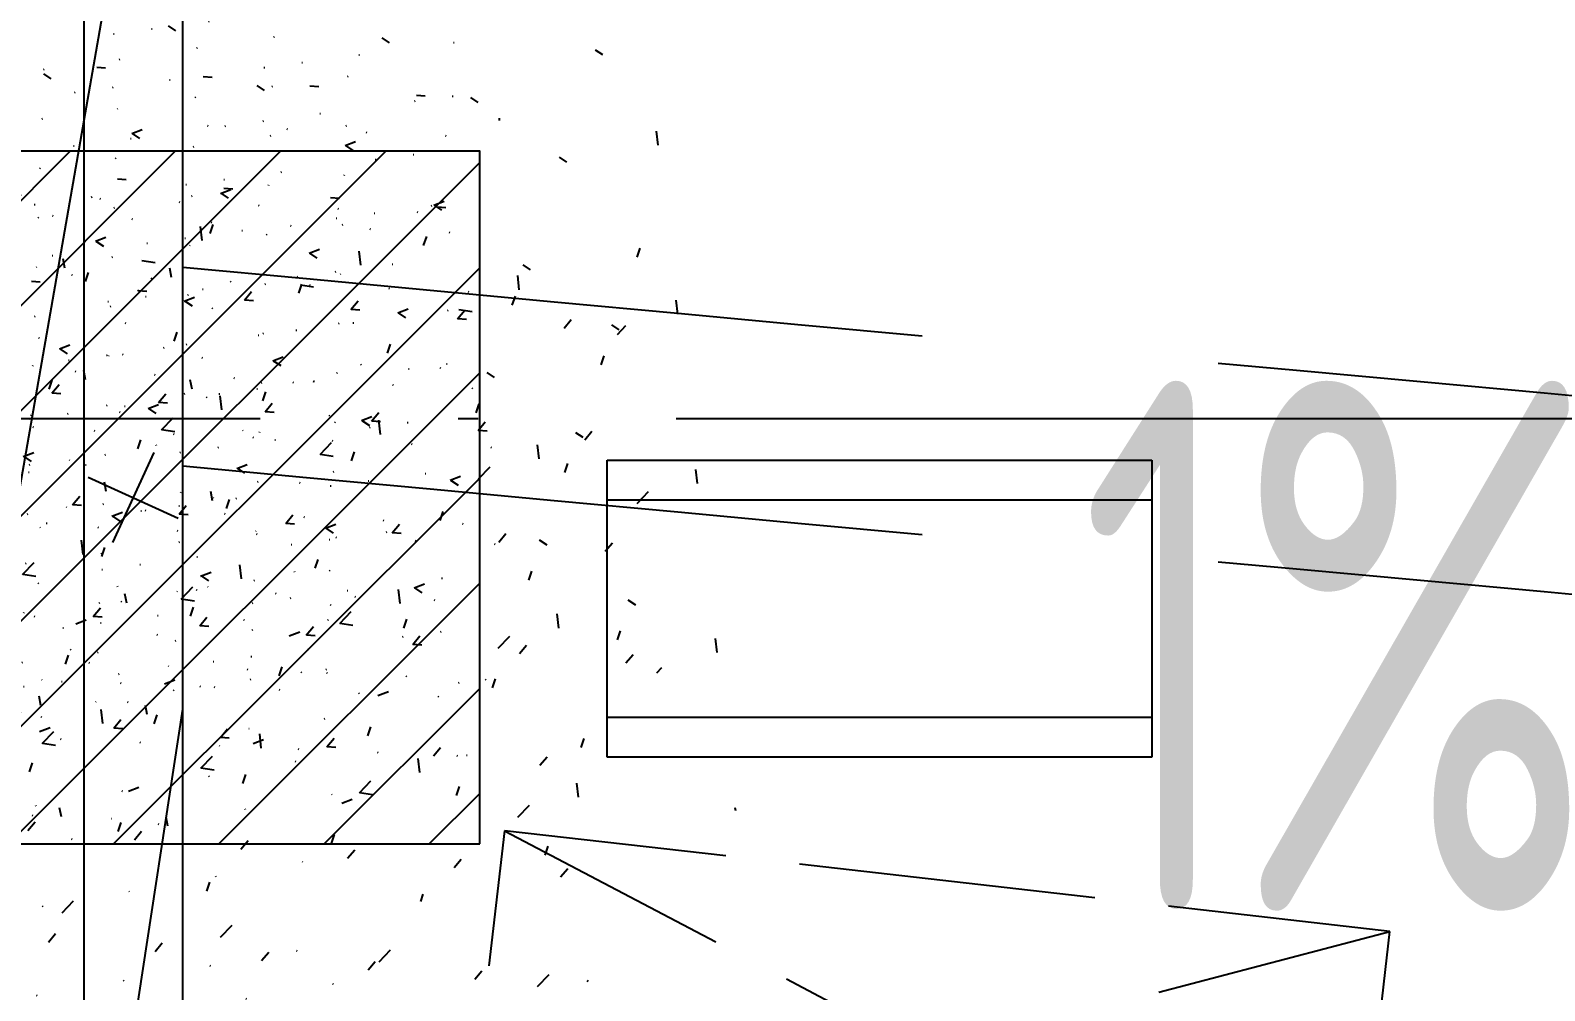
# Model space of a CAD drawing. Header units: inches. Extents: x 0 to 1813292486, y 0 to 3473589894.
# Drawn here: x 600548632 to 600550161, y 3473203440 to 3473204410 of the extents above; entities that cross this region are included whole.
import ezdxf
from ezdxf.xclip import XClip

# ---------------------------------------------------------------- set-up
doc = ezdxf.new("R2010")
doc.units = ezdxf.units.IN
doc.header["$LTSCALE"] = 1000
doc.header["$MEASUREMENT"] = 0
doc.header["$XCLIPFRAME"] = 2
doc.linetypes.add('AX-MALL-GIRD-200$0$DOTE', pattern=[2.4200000000000004, 2, -0.2, 0.02, -0.2])
doc.linetypes.add('AX-MALL-WALL-P02-QT$0$DASH', pattern=[0.35, 0.25, -0.1])
for name, color, linetype in [('A-Anno-Note', 241, 'Continuous'), ('AX-MALL-DIM-P02$0$A-Anno-Note', 241, 'Continuous'), ('AX-MALL-DIM-P02$0$A-Detl-Thin', 131, 'Continuous'), ('AX-MALL-GIRD-200$0$A-Grid', 222, 'AX-MALL-GIRD-200$0$DOTE'), ('AX-MALL-P02-200$0$A-Anno-Note', 241, 'Continuous'), ('AX-MALL-WALL-P02$0$A-Anno-Note', 241, 'Continuous'), ('AX-MALL-WALL-P02-QT$0$A-Detl-Patt', 8, 'Continuous'), ('AX-MALL-WALL-P02-QT$0$A-Detl-Thin', 131, 'Continuous'), ('AX-MALL-WALL-P02-QT$0$A-Fixt', 81, 'Continuous'), ('AX-MALL-WALL-P02-QT$0$A-Wall', 2, 'Continuous'), ('AX-MALL-WALL-P02-QT$0$A-Wall-Patt', 13, 'Continuous'), ('AX-MALL-WALL-P02-QT$0$A-Wind', 4, 'Continuous'), ('AX-MALL-ZTKD-P02$0$A-Anno-Note', 241, 'Continuous'), ('SX-MALL-WALL-L-1F~2F$0$S-COLU', 30, 'Continuous'), ('SX-MALL-WALL-L-1F~2F$0$S-PATT-WALL', 83, 'Continuous'), ('SX-MALL-WALL-L-1F~2F$0$单形心', 4, 'Continuous')]:
    doc.layers.add(name, color=color, linetype=linetype)
doc.styles.add('AX-MALL-DIM-P02$0$_TCH_DIM', font='gbenor.shx')

# ---------------------------------------------------------------- blocks, each defined once
blk = doc.blocks.new('AX-MALL-GIRD-200')
at = {"layer": 'AX-MALL-GIRD-200$0$A-Grid'}
for p, q in [((600385888.4862964, 3473168630.679744), (600347158.9473472, 3473064666.952662)), ((600215588.64225, 3473125707.549852), (600573484.6463486, 3472992380.78657))]:
    blk.add_line(p, q, dxfattribs=at)
blk = doc.blocks.new('AX-MALL-WALL-P02-QT$0$JB-AC(O)-Hide')
for p, q in [((-225, 174.9999999999709), (-450, 174.9999999999709)), ((-450, 174.9999999999709), (-450, 37.4999999999709)), ((-450, 174.9999999999709), (-225, 87.4999999999709)), ((150, 174.9999999999709), (-150, 174.9999999999709)), ((450, 174.9999999999709), (225.0000000000582, 174.9999999999709)), ((225.0000000000582, 87.5), (450, 174.9999999999709)), ((450, 37.4999999999709), (450, 174.9999999999709)), ((-150, 58.33333333331393), (0, -2.91038304567337e-11)), ((0, -2.91038304567337e-11), (150, 58.33333333331393)), ((-150, -58.33333333337214), (0, 0)), ((0, 0), (150, -58.33333333337214)), ((-450, -37.5000000000291), (-450, -175.0000000000291)), ((450, -175.0000000000291), (450, -37.5000000000291)), ((-450, -175.0000000000291), (-225, -87.5000000000291)), ((225.0000000000582, -87.50000000005821), (450, -175.0000000000291)), ((-450, -175.0000000000291), (-225, -175.0000000000291)), ((-150, -175.0000000000291), (150, -175.0000000000291)), ((225.0000000000582, -175.0000000000291), (450, -175.0000000000291))]:
    blk.add_line(p, q)
blk = doc.blocks.new('AX-MALL-WALL-P02-QT$0$tj')
at = {"layer": 'AX-MALL-WALL-P02-QT$0$A-Detl-Patt'}
h = blk.add_hatch(dxfattribs=at)
h.set_pattern_fill('STEEL', color=256, scale=100.0000000000001, angle=50.43183869082386)
h.set_pattern_definition([(75.00000000004839, (-14278.19445574284, 156289.8254051208), (-153.3407249234246, 41.08752340989569), []), (75.00000000004839, (-14317.88195610046, 156358.5661673546), (-153.3407249234246, 41.08752340989569), [])])
edge = h.paths.add_edge_path()
edge.add_line((88101.273016572, 47666.64152574539), (87883.93542659283, 47459.84604215622))
edge.add_line((87883.93542659283, 47459.84604215622), (91571.54751467705, 43584.64122533798))
edge.add_arc((262949.389629302, 558937.705083496), 543101.4133620498, 251.6057364187558, 260.0288666978238)
edge.add_arc((172180.8466627672, -2862.146247219684), 27099.9982179492, 64.7128659603706, 96.9316049602786, ccw=False)
edge.add_arc((262948.9730309481, 558936.3205539446), 543099.9677998082, 261.6155114784545, 271.7251478115656)
edge.add_line((279298.9759148359, 16082.51663446426), (279298.9759315252, 16382.65274763107))
edge.add_arc((262948.9742454757, 558936.3204835369), 542799.9676941936, 261.62020364125146, 271.7261014454634, ccw=False)
edge.add_arc((172180.8456921196, -2862.14609140989), 27400.00151046549, 64.80631838577902, 96.83815911678944)
edge.add_arc((262949.394896181, 558937.7037490648), 542801.4137571028, 251.6136389015772, 260.02417327084333, ccw=False)
edge.add_line((91737.26096642017, 43845.69257831573), (88101.273016572, 47666.64152574539))
blk.add_lwpolyline([(88103.03003954887, 47737.33037519455), (87813.24658572674, 47461.60306501389), (91543.92713344097, 43541.13421487808, 0.03677856867194786), (168908.9495433569, 23989.2463850975, -0.1416543586965341), (183742.0972260237, 21592.70785188675, 0.04416604653312874), (279348.9759123325, 16034.00206041336), (279348.9759345055, 16434.18465709686, -0.04414427716130016), (183859.0483468771, 21979.79425859451, 0.1405450684183163), (168919.8474783897, 24393.46752309799, -0.03670519880877311), (91764.87840116024, 43889.20268630981), (88103.03007543087, 47737.33033752441)], format="xyb", dxfattribs=at)
blk.add_lwpolyline([(88101.273016572, 47666.64152574539), (87883.93542659283, 47459.84604215622), (91571.54751467705, 43584.64122533798, 0.0367693963449814), (168910.2986617088, 24039.77597379684, -0.1415142461245126), (183756.7420067787, 21641.08926153183, 0.04414024362697595), (279298.9759148359, 16082.51663446426), (279298.9759315252, 16382.65274763107, -0.04412389944666065), (183844.4648458958, 21931.40288829803, 0.1406825130026793), (168918.4574091434, 24342.94360637665, -0.03671436212623864), (91737.26096642017, 43845.69257831573)], format="xyb", close=True, dxfattribs=at)
blk = doc.blocks.new('SX-MALL-WALL-L-1F~2F$0$BANWANG_XINGXIN')
at = {"color": 0}
for points in [[(0.7071067811865476, 0.7071067811865475), (-0.7071067811865477, -0.7071067811865475)], [(-0.7071067811865475, 0.7071067811865476), (0.7071067811865474, -0.7071067811865477)]]:
    blk.add_lwpolyline(points, dxfattribs=at)
blk = doc.blocks.new('SX-MALL-WALL-L-1F~2F')
at = {"layer": 'SX-MALL-WALL-L-1F~2F$0$S-PATT-WALL'}
h = blk.add_hatch(dxfattribs=at)
h.set_pattern_fill('钢筋混凝土', color=256, scale=15, pattern_type=2)
h.set_pattern_definition([(24.56816131876918, (600332867.4429182, 3473133795.168293), (-31.18316060756021, 68.21004687377882), []), (29.56816131876925, (600332867.4429182, 3473133795.168293), (97.53445422577846, -46.37920049590846), [11.25, -123.75]), (334.5681613187692, (600332867.4429182, 3473133795.168293), (19.88439775835759, 112.9961142864107), [9, -99]), (80.01956131876923, (600332875.5707893, 3473133791.303361), (117.4189029535321, 66.61682170576017), [9.5610285, -105.1713168]), (25.75236131876919, (600332877.9157032, 3473133823.280938), (141.3476152674957, -79.15081590010527), [16.8749999999995, -185.624999999996]), (76.20376131876925, (600332889.6946669, 3473133816.685029), (182.3878362713222, 87.98253900728311), [14.3415432, -157.75695]), (330.7523613187692, (600332877.9157032, 3473133823.280938), (182.387767611897, 87.98268144025062), [13.49999999999975, -148.499999999996]), (0.5681613187692669, (600332889.3538291, 3473133811.016384), (62.82047321120105, -87.84980446922418), [11.25, -123.75]), (305.5681613187692, (600332889.3538291, 3473133811.016384), (72.17288940056439, 89.18848105901375), [9, -99]), (51.01956131876926, (600332894.5888638, 3473133803.695564), (134.9933625470349, 1.33857134020591), [9.5610285, -105.1713168]), (17.06816131876921, (600332867.4429182, 3473133795.168293), (19.14085714793764, 46.15589493924091), [0.75, -97.8, 0.75, -100.5, 0.75, -99.375]), (347.0681613187692, (600332867.4429182, 3473133795.168293), (57.63084699394109, 41.66442757030211), [0.75, -57.3, 0.75, -95.55, 0.75, -37.875]), (307.0681613187692, (600332836.0973197, 3473133806.845448), (73.85474001336534, -31.12342331039777), [0.75, -37.5, 0.75, -117, 0.75, -155.25]), (297.0681613187692, (600332822.0409975, 3473133812.081841), (87.2164167648191, -16.46683781742514), [0.75, -48.75, 0.75, -77.69999999999999, 0.75, -110.25])])
h.paths.add_polyline_path([(600351318.0081553, 3473074685.510087), (600351562.3731375, 3473075341.47179), (600350906.4114347, 3473075585.836772), (600350662.0464525, 3473074929.875069)])
at = {"layer": 'SX-MALL-WALL-L-1F~2F$0$S-COLU'}
blk.add_lwpolyline([(600351318.0081553, 3473074685.510087), (600351562.3731375, 3473075341.47179), (600350906.4114347, 3473075585.836772), (600350662.0464525, 3473074929.875069)], close=True, dxfattribs=at)
at = {"layer": 'SX-MALL-WALL-L-1F~2F$0$单形心', "xscale": 50, "yscale": 50, "zscale": 50}
blk.add_blockref('SX-MALL-WALL-L-1F~2F$0$BANWANG_XINGXIN', (600351112.209795, 3473075135.67343), dxfattribs=at)
blk = doc.blocks.new('SX-MALL-WALL-L-2F~3F')
ref = blk.add_blockref('SX-MALL-WALL-L-1F~2F', (0, 0))
XClip(ref).set_block_clipping_path([(600349769.7341375, 3473074679.418533), (600357001.7302529, 3473071985.287766), (600356499.8725733, 3473070638.124951), (600359302.5086629, 3473069594.060767), (600362345.1765132, 3473077761.653201), (600381551.4312518, 3473070606.759726), (600391553.7259278, 3473066880.611454), (600387749.827644, 3473056669.608357), (600391632.1759799, 3473055223.319679), (600395635.5522461, 3473065969.791956), (600406982.2408491, 3473061742.817497), (600403058.8006672, 3473051210.921831), (600412723.2437257, 3473047610.6332), (600445093.3740637, 3473134503.466942), (600393055.2444371, 3473153889.197227), (600387463.4997383, 3473138878.984498), (600380158.3525343, 3473141600.366193), (600382830.751978, 3473148774.027779), (600388210.8522022, 3473146769.782572), (600390696.2253517, 3473153441.399696), (600277474.697425, 3473195619.741203), (600273446.9822528, 3473184807.934726), (600257129.111771, 3473190886.82031), (600241575.9633431, 3473149136.690594), (600258197.8999482, 3473142944.531458), (600255239.7303221, 3473135003.762026), (600263182.3271956, 3473132044.911624), (600260741.6763649, 3473125493.34496), (600269350.4970673, 3473122286.306632), (600271511.1407766, 3473128086.235537), (600286270.1853781, 3473122588.058336), (600284109.5416689, 3473116788.129431), (600282580.7823727, 3473112684.400902), (600291840.7574171, 3473109234.788475), (600290827.7957876, 3473106515.642598), (600293360.405141, 3473105572.171298), (600294731.2544166, 3473109252.0137), (600323175.4764534, 3473098655.706329), (600321336.3302773, 3473093718.790065), (600344750.773286, 3473084996.222976), (600341987.4689643, 3473077578.540671), (600344583.6790427, 3473076611.376234), (600346015.5062013, 3473080454.904757), (600351201.5612961, 3473078522.947055)])
blk = doc.blocks.new('SX-MALL-WALL-2F~3F')
blk.add_blockref('SX-MALL-WALL-L-2F~3F', (0, 0))
blk = doc.blocks.new('AX-MALL-WALL-P02-QT$0$JB-AC(i)-Li')
for p, q in [((-275, 0), (275, 0)), ((-275, 0), (275, 0)), ((-275, -300), (-275, 0)), ((275, 0), (275, -300)), ((-275, -40), (275, -40)), ((275, -260), (-275, -260)), ((275, -300), (-275, -300))]:
    blk.add_line(p, q)
blk = doc.blocks.new('AX-MALL-WALL-P02-QT')
at = {"layer": 'AX-MALL-WALL-P02-QT$0$A-Wall-Patt'}
h = blk.add_hatch(dxfattribs=at)
h.set_pattern_fill('普通砖', color=256, scale=200, style=0)
h.set_pattern_definition([(45, (0, 359.0227), (-353.55353201463, 353.55353201463), [])])
h.paths.add_polyline_path([(600350759.9526367, 3473074347.069), (600350889.7925658, 3473074395.398862), (600354014.6435621, 3473082783.599831), (600353889.698476, 3473082830.145542), (600353792.3166499, 3473082759.709583), (600350708.9223516, 3473074482.792996)])
at = {"layer": 'AX-MALL-WALL-P02-QT$0$A-Detl-Thin', "linetype": 'AX-MALL-WALL-P02-QT$0$DASH', "ltscale": 3}
for points in [[(600351240.4123738, 3473075336.585817, 0.001863534278324981), (600354863.082206, 3473073602.837755, 0.001863534278324981)], [(600351170.2876613, 3473075148.346424, 0.001862837173705819), (600354793.0045003, 3473073414.72457)]]:
    blk.add_lwpolyline(points, format="xyb", dxfattribs=at)
at = {"layer": 'AX-MALL-WALL-P02-QT$0$A-Wall'}
blk.add_line((600350889.7925658, 3473074395.398862), (600354014.6435621, 3473082783.599831), dxfattribs=at)
at = {"layer": 'AX-MALL-WALL-P02-QT$0$A-Detl-Thin'}
blk.add_blockref('SX-MALL-WALL-2F~3F', (0, 0), dxfattribs=at)
at = {"layer": 'AX-MALL-WALL-P02-QT$0$A-Detl-Thin', "rotation": 339.5681613091762}
blk.add_blockref('AX-MALL-WALL-P02-QT$0$tj', (600144118.6961328, 3473128496.287411), dxfattribs=at)
at = {"layer": 'AX-MALL-WALL-P02-QT$0$A-Fixt'}
for name, p, rotation in [('AX-MALL-WALL-P02-QT$0$JB-AC(i)-Li', (600351831.5373396, 3473074908.12646), 339.5681613375581), ('AX-MALL-WALL-P02-QT$0$JB-AC(O)-Hide', (600351667.8334149, 3473074329.645149), 333.0739883980023)]:
    blk.add_blockref(name, p, dxfattribs=dict(at, rotation=rotation))
at = {"layer": 'AX-MALL-WALL-P02-QT$0$A-Wind'}
blk.add_blockref('AX-MALL-GIRD-200', (0, 0), dxfattribs=at)
blk = doc.blocks.new('AX-MALL-WALL-P02')
at = {"layer": 'AX-MALL-WALL-P02$0$A-Anno-Note'}
blk.add_blockref('AX-MALL-WALL-P02-QT', (0, 0), dxfattribs=at)
blk = doc.blocks.new('AX-MALL-ZTKD-P02')
at = {"layer": 'AX-MALL-ZTKD-P02$0$A-Anno-Note'}
blk.add_blockref('AX-MALL-GIRD-200', (0, 0), dxfattribs=at)
blk = doc.blocks.new('AX-MALL-DIM-P02')
at = {"layer": 'AX-MALL-DIM-P02$0$A-Detl-Thin'}
blk.add_blockref('AX-MALL-ZTKD-P02', (-2.384185791015625e-06, 9.5367431640625e-07), dxfattribs=at)
at = {"layer": 'AX-MALL-DIM-P02$0$A-Anno-Note', "style": 'AX-MALL-DIM-P02$0$_TCH_DIM', "width": 0.7}
blk.add_text('1%', height=535.5, rotation=339.5681612931249, dxfattribs=at).set_placement((600351862.1458695, 3473074410.875018))
blk = doc.blocks.new('AX-MALL-P02-200')
at = {"layer": 'AX-MALL-P02-200$0$A-Anno-Note'}
blk.add_blockref('AX-MALL-WALL-P02', (0, 0), dxfattribs=at)
blk.add_blockref('AX-MALL-DIM-P02', (0, 0), dxfattribs=at)

msp = doc.modelspace()

# ---------------------------------------------------------------- block references
at = {"layer": 'A-Anno-Note', "rotation": 20.43183869077545}
msp.add_blockref('AX-MALL-P02-200', (1250392458.527329, 9048125.682563305), dxfattribs=at)

doc.saveas('drawing.dxf')
